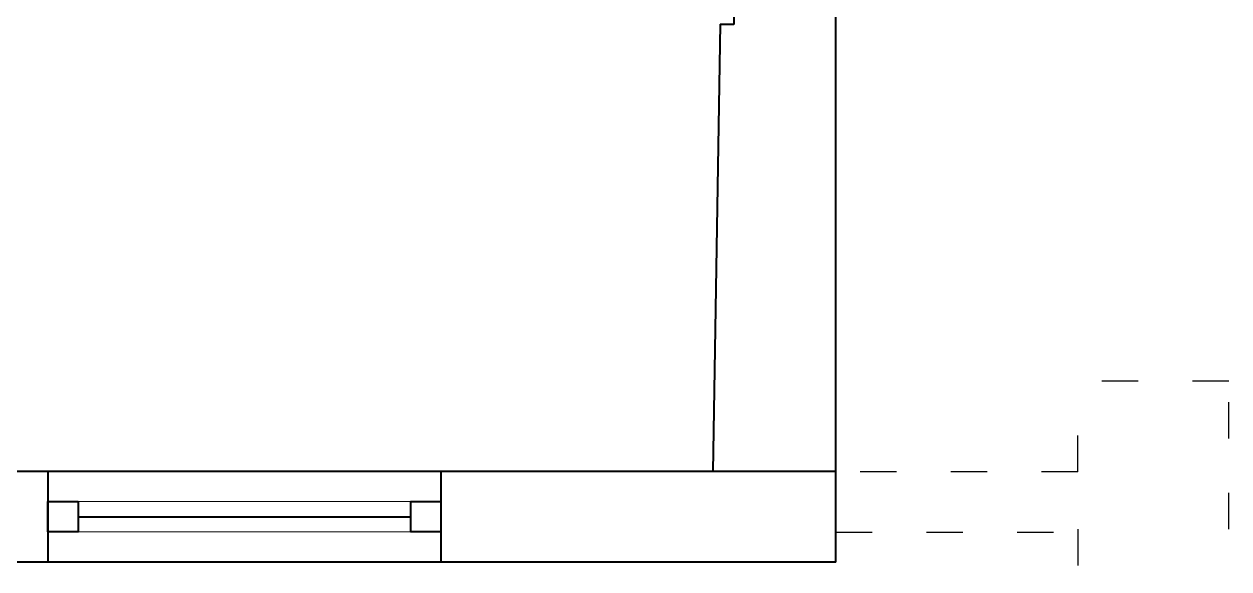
# Model space of a CAD drawing. Header units: millimetres. Extents: x 73 to 57768, y -40361 to 10065.
# Drawn here: x 3678.3 to 4076.8, y 2346.9 to 2527.1 of the extents above; entities that cross this region are included whole.
import ezdxf

# ---------------------------------------------------------------- set-up
doc = ezdxf.new("R2010")
doc.units = ezdxf.units.MM
doc.linetypes.add('ACAD_ISO03W100', pattern=[30, 12, -18])
doc.layers.add('cijevi', color=151, linetype='ACAD_ISO03W100', lineweight=30)
doc.layers.add('pogled', color=7, linetype='Continuous', lineweight=5, true_color=0x8db1c3)
doc.layers.add('presjek', color=7, linetype='Continuous', lineweight=40, true_color=0xe37da2)

msp = doc.modelspace()

# ---------------------------------------------------------------- linework, layer by layer
at = {"layer": 'cijevi'}
for p, q in [((4076.804, 2409.046), (4026.804, 2409.046)), ((4026.804, 2379.046), (4026.804, 2409.046)), ((4076.804, 2330.049), (4076.804, 2410.049)), ((4026.804, 2379.046), (3946.804, 2379.046)), ((4026.804, 2360.049), (4026.804, 2330.049)), ((3946.804, 2359.046), (4026.804, 2359.046))]:
    msp.add_line(p, q, dxfattribs=at)
at = {"layer": 'pogled'}
for points in [[(3696.137, 2369.181), (3806.137, 2369.181)], [(3696.137, 2359.181), (3806.137, 2359.181)]]:
    msp.add_lwpolyline(points, dxfattribs=at)
at = {"layer": 'presjek'}
for p, q in [((3946.804, 2349.181), (3946.804, 4324.181)), ((3908.551, 2527.06), (3906.137, 2379.181)), ((3913.068, 2527.011), (3911.068, 2527.011)), ((3913.068, 2530.011), (3913.068, 2527.011)), ((3946.804, 2379.181), (3587.64, 2379.181)), ((3946.804, 2349.181), (3594.657, 2349.181))]:
    msp.add_line(p, q, dxfattribs=at)
at = {"layer": 'presjek', "ltscale": 5}
msp.add_lwpolyline([(3908.551, 2527.06), (3913.068, 2527.06)], dxfattribs=at)
at = {"layer": 'presjek'}
for points in [[(3686.137, 2379.181), (3686.137, 2349.181)], [(3816.137, 2379.181), (3816.137, 2349.181)], [(3696.137, 2369.181), (3696.137, 2359.181), (3686.137, 2359.181), (3686.137, 2369.181), (3696.137, 2369.181)], [(3816.137, 2369.181), (3816.137, 2359.181), (3806.137, 2359.181), (3806.137, 2369.181), (3816.137, 2369.181)], [(3696.137, 2364.181), (3806.137, 2364.181)]]:
    msp.add_lwpolyline(points, dxfattribs=at)

doc.saveas('drawing.dxf')
